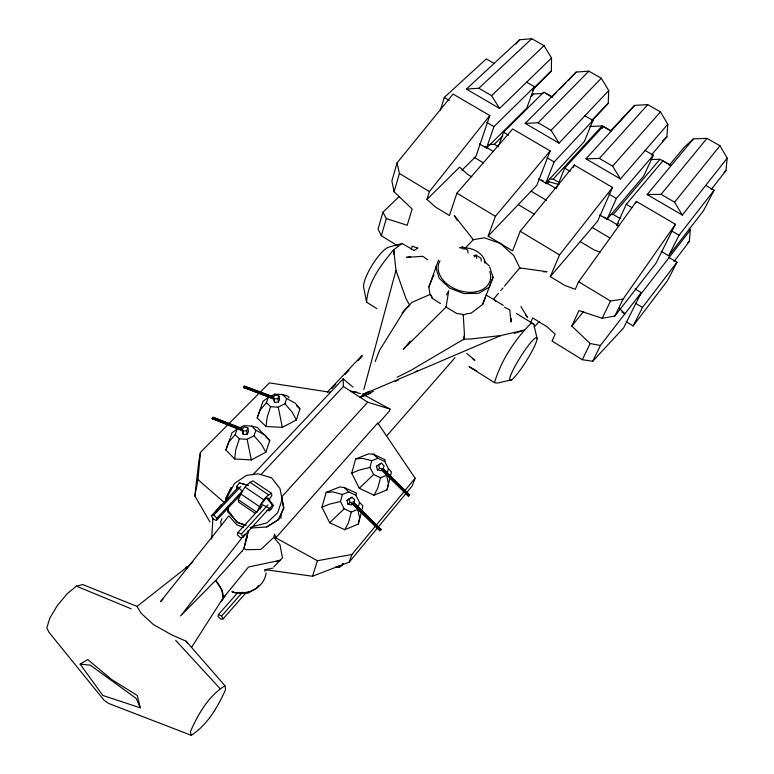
<?xml version="1.0" encoding="UTF-8"?>
<svg xmlns="http://www.w3.org/2000/svg" width="774" height="774" viewBox="0 0 774 774"><rect width="100%" height="100%" fill="white"/><g stroke="black" fill="none" stroke-linecap="round" stroke-linejoin="round"><path stroke-width="1.16" d="M393.773 254.472L393.821 249.654L402.132 243.481L414.274 250.553M532.667 90.094L551.378 70.811L551.523 57.992L544.025 45.666L531.777 38.7L519.606 39.793L466.412 89.097L499.569 108.447L551.523 57.992M281.001 518.406L281.107 514.836M281.552 499.365L281.62 496.985L367.679 402.199L390.057 409.088L389.341 411.178L377.818 424.171M591.887 120.792L608.219 103.339L608.732 90.606L601.311 78.251L588.821 71.15L576.195 72.059L525.207 123.405L559.021 143.132L608.732 90.606M211.631 539.139L212.927 517.903M651.331 155.071L666.878 136.911L667.778 124.275L660.445 111.891L647.722 104.654L634.622 105.37L610.125 131.309M674.019 261.506L689.315 241.536L690.311 230.052L689.15 228.117M209.948 521.976L194.845 495.979L197.97 479.59L200.447 452.393L269.371 382.898L330.498 392.302M511.256 318.395L510.917 321.994L509.785 309.89L504.6 307.239M376.754 308.555L366.586 302.15C367.795 281.9 381.282 264.698 393.743 249.605L395.969 270.387L406.05 298.716L409.62 305.237L404.222 310.732L379.57 350.264L375.226 361.497M711.161 189.582L725.915 170.696L727.202 158.148L719.955 145.735L706.981 138.362L693.407 138.885L684.468 146.983L669.162 165.355M194.845 495.979L198.908 460.569L200.447 452.393M240.037 427.654L243.945 425.652L251.695 426.106L255.875 430.267L264.698 434.746L269.729 440.58L265.85 452.229L251.318 459.92L234.686 459.001L235.78 449.771L239.301 438.829L235.17 434.611L237.105 429.164L232.007 432.801L230.488 437.252M282.433 394.556L286.612 398.523L295.117 403.031L299.906 408.866L296.374 419.982L282.307 427.354L265.995 426.513L267.127 417.428L270.581 406.718L266.43 402.712L268.21 397.507L274.828 394.14L282.433 394.556L287.793 396.114L289.099 397.875M463.665 339.709L464.4 335.19M463.742 339.757L464.477 335.239L463.287 315.124L466.083 313.905L471.114 313.141L482.599 304.492L485.462 297.032M362.242 509.147L362.842 505.703L359.533 502.432L355.847 495.205L348.764 491.925L344.12 487.436L339.631 486.981L326.154 492.409L321.945 507.193L329.656 522.74L344.807 529.735L358.314 524.017L361.332 512.582M384.775 461.536L385.123 459.785L373.165 454.115L368.608 453.864L355.634 458.943L351.715 473.175L359.32 488.288L374.016 495.244L387.019 489.894L391.441 471.995L388.403 468.57L384.775 461.536L377.896 458.285L373.165 454.115M274.567 395.379L274.828 394.14M358.314 524.017L359.62 517.903L357.675 509.418L359.533 502.432M237.56 488.017L211.418 515.736L213.014 518.977L216.401 520.467L216.894 518.145L242.175 491.2M236.418 488.491L236.95 486.14L239.466 482.918L247.709 485.143M387.019 489.894L388.442 483.74L386.671 475.294L380.556 477.771L373.619 474.51L369.972 467.428L371.762 460.704L377.896 458.285M237.928 592.429L218.471 614.527L217.997 616.501L220.851 619.2L223.086 618.91L246.364 592.333M262.115 506.099L237.928 532.512L237.386 534.824L240.462 537.756L242.93 537.272L268.626 509.011M248.348 530.49L243.897 548.543L241.894 551.446M248.435 530.558L243.984 548.611L246.306 549.743L260.925 549.405L273.735 537.417L274.625 534.157L275.786 537.843L317.446 560.724L351.918 554.484L415.125 478.226L377.751 422.952L275.786 537.843M260.161 508.857L261.331 504.213L266.343 497.711L268.22 498.379L273.357 505.47L271.442 508.915L269.333 510.734L267.04 510.269M335.5 567.042L339.147 567.313L342.224 565.542L342.688 563.685M387.252 473.049L388.403 468.57M269.333 510.734L269.933 508.421L272.429 505.161L273.357 505.47M357.675 509.418L351.319 512.069L348.523 522.585L344.807 529.735M363.867 389.399L395.969 270.387M380.556 477.771L377.76 488.123L374.016 495.244M351.319 512.069L344.178 508.789L340.483 501.494L342.398 494.518L348.764 491.925M511.633 379.831L497.43 383.082L494.47 382.646C501.233 360.229 514.826 339.563 531.283 323.019L533.818 324.171L537.098 338.654A25.194 3.531 -57.9 0 1 516.355 375.032A25.194 3.531 -57.9 0 1 516.722 363.238A25.194 3.531 -57.9 0 1 537.098 338.654M355.847 495.205L356.427 493.144L344.12 487.436M399.345 196.412L382.898 212.26L378.07 229.094L381.321 235.751L397.681 245.832M461.933 170.251L475.952 156.338L489.797 115.578L453.051 94.06L397.043 162.908L391.876 180.942L394.092 191.768L412.165 209.048L407.192 225.253L386.313 218.558L382.898 212.26M381.321 235.751L386.313 218.558M394.092 191.768L399.413 173.463L397.043 162.908M440.425 110.034L444.276 97.447L486.285 58.93L494.102 63.429M411.246 249.247L412.232 246.142L417.467 248.096M635.115 288.934L641.269 292.62L600.411 345.494L590.107 343.53L571.841 326.048L578.933 310.597L602.22 318.288L614.779 316.092L655.965 263.228L675.441 224.286L636.412 201.424L578.652 281.765L575.266 289.292L564.836 285.461L550.285 276.637L597.586 221.248L612.553 187.463L574.308 165.065L520.215 231.252L512.562 250.863L488.152 236.07L536.827 185.247L550.179 150.94L512.707 128.987L456.921 193.171L449.433 215.501L435.433 207.016L426.948 199.44L429.425 191.594L489.797 115.578M264.621 570.98L267.011 569.906L312.493 576.243L317.446 560.724M270.581 406.718L278.253 407.153L284.909 403.747L286.612 398.523M282.113 499.453L277.798 512.582L266.895 522.905L251.85 526.842M440.474 303.592L432.298 298.319L431.012 295.184L429.976 294.42L428.883 286.941L438.49 260.228M239.301 438.829L247.129 439.303L253.998 435.743L255.875 430.267M265.995 426.513L257.191 417.97L263.034 401.242L268.21 397.507M479.512 143.945L486.527 148.095L493.947 126.607L534.534 86.746L526.62 82.179M234.686 459.001L225.921 450.013L228.572 442.351L235.17 434.611M312.493 576.243L349.238 562.127L351.918 554.484M499.104 144.622L503.487 132.209L543.803 92.087L551.756 96.673M383.004 469.025L384.117 465.88L381.34 463.162L376.396 466.325L377.422 469.934L380.885 470.708L383.004 469.025L379.531 468.241L377.422 469.934M257.191 417.97L259.9 410.355L266.43 402.712M258.342 585.483L257.607 587.563L248.589 592.826L235.393 592.952L232.065 591.539M225.921 450.013L230.101 438.374M353.65 503.303L354.84 500.033L351.996 497.256L346.965 500.468L347.981 504.193L351.56 504.948L353.65 503.303L350.071 502.549L347.981 504.193M534.534 86.746L526.813 108.041L486.527 148.095M488.152 236.07L495.418 216.333L550.179 150.94M415.125 478.226L412.145 486.014L349.238 562.127M482.599 304.492L493.077 277.179L489.661 267.02M493.077 277.179L489.216 287.222L478.603 293.278L464.061 293.617L449.578 288.102L439.187 278.253L435.675 266.827M538.627 178.9L545.786 183.128L554.155 161.95L592.971 120.434L584.902 115.781M556.583 188.14L564.672 168.122L603.178 126.317L611.296 131M428.883 286.941L433.972 274.451M221.964 518.657L220.648 521.87L221.345 525.43M573.408 167.261L574.308 165.065M592.971 120.434L584.36 141.458L545.786 183.128M602.298 128.426L603.178 126.317M255.323 513.443L238.75 502.2L238.295 499.694C241.324 492.448 245.406 484.079 252.963 480.838L271.51 493.319L271.8 495.747L268.897 499.549M530.364 323.416L532.696 317.921L546.754 326.57L555.161 334.078L552.046 341.024L582.348 359.707L592.691 361.274L623.641 327.866L641.269 292.62M550.285 276.637L559.534 254.917L612.553 187.463M271.51 493.319C264.069 496.792 260.035 505.074 256.9 512.311L238.295 499.694M273.338 398.987L243.5 387.329L244.7 386.139L274.141 397.12M242.301 430.789L212.076 418.521L213.324 417.283L243.133 428.873M599.589 214.94L607 219.332L616.375 198.473L653.324 155.226L645.1 150.485M278.437 402.025L279.569 399.51L279.017 396.114L275.912 394.963L272.845 396.752L274.625 402.412L278.437 402.025L277.885 398.629L279.017 396.114M618.639 226.211L616.772 225.108L626.311 204.297L662.96 160.779L671.232 165.549M653.324 155.226L643.765 175.959L607 219.332M247.254 434.108L248.473 431.476L247.844 428.07L244.7 426.851L241.527 428.719L243.355 434.514L247.254 434.108L246.625 430.702L247.844 428.07M635.396 203.61L636.412 201.424M381.553 469.963L408.295 496.124L409.562 495.021L383.004 468.473M582.348 359.707L590.107 343.53M602.22 318.288L610.512 301.018L623.07 299.132L675.441 224.286M592.691 361.274L600.411 345.494M614.779 316.092L623.07 299.132M231.174 487.562L225.563 498.959L225.96 501.281M231.262 487.62L225.66 499.027L226.056 501.349M351.512 503.139L379.792 530.732L381.069 529.629L353.002 501.61M626.108 321.655L633.132 325.912L642.478 307.471L676.998 262.231L669.075 257.548M661.093 251.318L668.668 255.788L679.069 235.267L714.092 190.259L705.704 185.421M676.998 262.231L667.498 280.652L633.132 325.912M714.092 190.259L703.566 210.683L668.668 255.788M342.224 565.542L343.269 563.607M446.492 294.904L448.736 290.772L446.056 307.075L403.312 349.393L410.307 341.092M191.604 647.219L222.97 598.254L248.531 567.003L280.323 560.27L275.825 561.663M637.94 297.874L690.311 230.052M244.923 534.07L180.584 615.949L215.636 580.413A24.449 11.562 42.3 0 1 221.935 600.527M693.407 138.885L647.132 194.535L682.329 215.066L727.202 158.148M215.375 511.991L221.19 504.687M682.329 215.066L674.599 202.208L719.955 145.735M571.841 326.048L583.673 311.351M647.132 194.535L661.083 194.342L706.981 138.362M379.792 530.732L381.282 529.203M408.295 496.124L409.746 494.634M498.437 293.375L493.88 298.841L495.95 301.657M500.72 290.647L503.003 287.918M504.522 286.099L519.731 267.901L547.024 271.732L543.416 271.761M616.772 225.108L618.291 223.289M186.331 568.348L187.869 566.52A24.449 11.562 42.2 0 0 185.644 567.739M610.86 214.495L613.26 214.485L659.97 159.26L669.336 164.659M515.91 44.099L519.606 39.793M634.622 105.37L585.957 158.844L620.458 178.968L667.778 124.275M386.874 435.704L454.977 357.704M223.086 618.91L221.616 616.017L242.61 592.11M221.19 601.504A24.497 11.591 42.3 0 0 223.067 598.312L225.447 595.612M620.458 178.968L612.631 166.139L660.445 111.891M585.957 158.844L599.386 158.428L647.722 104.654M241.798 551.378L215.723 580.481L221.906 590.194L223.067 598.321M245.774 539.43L247.399 537.64M242.93 537.272L241.362 534.031L267.93 504.909M531.293 96.431L533.499 94.022L543.096 93.412M546.937 183.931L549.327 181.348M549.714 179.123L553.187 179.046L602.182 125.939L611.373 131.241M534.07 327.121L538.965 321.839M474.51 256.697L475.971 255.13L480.964 258.216L481.244 261.157M186.428 568.493L192.9 561.527M568.319 80.506L576.195 72.059M216.401 520.467L240.811 494.412M592.749 119.399L608.219 103.339M261.002 474.53L343.385 386.497L343.163 378.844L353.021 387.135M327.412 392.118L362.242 355.198M402.045 313.006L411.913 302.402L430.054 294.468M331.698 388.577L335.819 384.214M344.865 374.606L348.977 370.243M358.033 360.645L362.145 356.282M211.418 515.736L213.817 515.203L240.782 486.575M252.875 474.781L343.163 378.844M461.062 248.493L462.533 246.935L467.767 250.166L468.038 253.088M273.764 566.936L282.471 557.802L279.975 544.702L273.735 537.417M464.265 249.151L473.32 239.688L454.357 215.598L457.434 220.551M370.611 393.211L360.22 397.372L363.103 394.382L369.488 391.17M559.021 143.132L551.098 130.322L601.311 78.251M224.992 685.764C208.467 695.826 198.038 714.373 190.356 731.73L191.226 735.3C207.422 724.967 217.823 706.923 225.544 689.692L224.992 685.764L186.166 641.24L171.083 634.525L153.358 624.531L141.168 613.298L137.027 606.41L82.779 584.554L76.433 586.16L67.106 593.813L57.344 605.52L49.875 618.01L46.798 627.791L48.907 632.184L103.939 700.102L108.428 703.373L191.226 735.3M525.207 123.405L538.124 122.766L588.821 71.15M551.465 97.485L556.516 92.387M559.892 89L565.784 83.05M488.762 144.544L494.334 144.322L502.858 135.818M212.502 419.179L213.276 418.415M243.897 387.997L244.632 387.261M373.619 474.51L359.32 488.288M344.178 508.789L329.656 522.74M530.945 96.537L533.499 94.022M426.948 199.44L459.64 167.145L467.893 174.518L471.811 176.849M162.946 599.231L160.412 601.737L228.843 515.881L236.844 524.811L243.326 527.326M532.599 89.262L551.378 70.811M466.412 89.097L478.835 88.255L491.567 95.666L544.025 45.666M478.835 88.255L531.777 38.7M249.209 591.655L247.874 592.894L245.755 592.439M662.563 140.926L666.878 136.911M724.077 172.263L725.915 170.696M687.622 242.92L689.315 241.536M381.34 463.162L376.396 466.325M351.996 497.256L346.965 500.468M137.027 606.41L187.782 566.452M413.935 250.679L417.941 247.961M266.72 526.92L278.476 519.567L283.739 508.005L281.523 496.927M80.119 664.131L87.743 659.583L111.737 679.591L137.288 695.478L140.278 707.823L102.826 695.458L80.119 664.131L90.277 665.137L136.195 698.438L140.278 707.823M397.178 377.238L411.023 370.282L463.829 339.147L470.573 339.022L500.894 335.539L524.124 330.15L514.275 333.42M415.773 371.53L417.912 370.456M360.22 397.372L373.349 391.383M395.224 381.398L398.513 379.908M363.103 394.382L500.894 335.539M351.715 473.175L359.271 470.05L369.972 467.428M321.945 507.193L329.579 504.126L340.483 501.494M402.132 243.481L388.49 247.225A24.594 6.221 -58.2 0 0 371.752 265.792A24.594 6.221 -58.2 0 0 363.819 287.996L366.586 302.15M459.34 247.796L462.533 246.935L462.997 249.093M473.833 255.701L475.971 255.13L476.668 258.381M264.534 569.77L272.709 568.145M473.001 239.717L484.485 237.802L500.333 243.452L513.81 255.584L520.089 268.607M410.762 256.668L406.36 257.403L422.768 256.3L427.635 259.725M241.527 428.719L242.717 431.099L246.625 430.702M272.845 396.752L274.064 399.016L277.885 398.629M355.634 458.943L362.435 458.314L371.762 460.704M326.154 492.409L332.984 491.925L342.398 494.518M589.73 126.51L602.182 125.939M650.595 159.541L659.97 159.26M456.766 313.538L461.439 314.089L463.374 315.182M357.259 392.224L350.796 391.286L360.461 393.56M251.695 426.106L257.384 427.48L264.108 434.988M241.633 483.615L248.531 485.559M547.402 181.3L558.983 184.589M228.088 506.331L228.311 510.811L237.299 522.402L246.258 525.14M600.092 252.121L594.413 250.108L580.19 241.614M239.466 482.918L240.482 483.295M244.004 386.178L273.454 397.168M243.5 387.329L274.093 398.745M250.041 527.365L251.618 527.974L266.817 526.978L278.572 519.625L283.835 508.073L279.946 488.462L271.558 477.8L258.1 473.814L246.364 475.41L234.561 483.382L227.604 496.25L227.759 499.607M212.589 417.341L242.407 428.941M212.076 418.521L243.007 430.557M237.299 522.402L245.106 525.469M76.433 586.16L131.193 608.799M237.928 532.512L241.362 534.031M218.471 614.527L221.616 616.017M261.331 504.213L269.933 508.421M472.962 359.252L474.994 360.287L466.703 353.379M469.363 366.828L476.687 370.843M362.348 394.063L390.057 409.088M545.496 93.267L552.52 97.311M538.124 122.766L551.098 130.322M599.386 158.428L612.631 166.139M661.083 194.342L674.599 202.208M444.276 97.447L449.297 100.397M486.807 122.418L493.947 126.607M503.487 132.209L508.605 135.208M546.879 157.673L554.155 161.95M564.672 168.122L570.245 171.393M608.838 194.042L616.375 198.473M626.311 204.297L632 207.645M671.368 230.749L679.069 235.267M485.975 294.971L495.108 300.331M494.334 144.322L498.495 146.779M553.187 179.046L559.07 182.519M613.26 214.485L620.255 218.607M485.124 146.615L493.261 151.423M541.49 179.936L543.571 181.164M545.641 182.393L556.013 188.517M604.136 216.972L618.494 225.457M474.094 157.296L483.411 162.84M531.08 191.149L546.618 200.379M592.207 227.469L609.825 237.928M518.599 204.82L534.137 214.098M456.921 193.171L495.418 216.333M520.215 231.252L559.534 254.917M635.338 303.176L642.478 307.471M399.413 173.463L429.425 191.594M578.652 281.765L610.512 301.018M445.485 306.736L456.853 313.586M621.841 311.99L624.879 313.828L619.258 308.081M496.124 300.951L503.255 305.343M516.5 313.499L533.818 324.171M469.005 366.624L494.47 382.646M343.385 386.497L367.679 402.199M249.838 482.212L268.462 494.76M245.155 487.204L263.828 499.811M240.724 493.899L259.396 506.535M197.97 479.59L224.731 502.955M484.118 261.109L489.284 265.888M296.694 405.828L299.906 408.866M236.95 486.14L242.678 491.596M213.817 515.203L216.894 518.145M353.621 502.858L381.069 529.629M352.702 503.797L380.15 530.577M382.801 468.841L409.562 495.021M381.901 469.76L408.662 495.95M265.714 436.584L269.729 440.58M175.698 640.388L219.893 688.425M237.395 522.46L227.769 511.73L227.169 508.247M253.998 435.743L261.477 444.344L265.85 452.229M284.909 403.747L292.185 412.194L296.374 419.982M266.343 497.711L272.429 505.161M525.459 314.776L527.674 317.582L520.902 306.61M491.567 95.666L499.569 108.447M186.166 641.24L187.202 643.233M430.934 295.126L432.298 298.319M378.505 464.613L379.531 468.241M349.045 498.804L350.071 502.549M278.253 407.153L282.307 427.354M247.129 439.303L251.318 459.92M242.717 431.099L243.355 434.514M227.256 508.315L227.866 511.798M274.064 399.016L274.625 402.412M339.109 565.339L339.147 567.313M266.092 572.895A27.729 23.723 11.3 0 1 232.084 591.907M489.768 271.548A27.051 19.011 19.7 0 1 462.842 291.517A27.051 19.011 19.7 0 1 439.951 260.886M464.052 247.941A16.883 11.765 19.7 0 1 485.027 263.257"/></g></svg>
